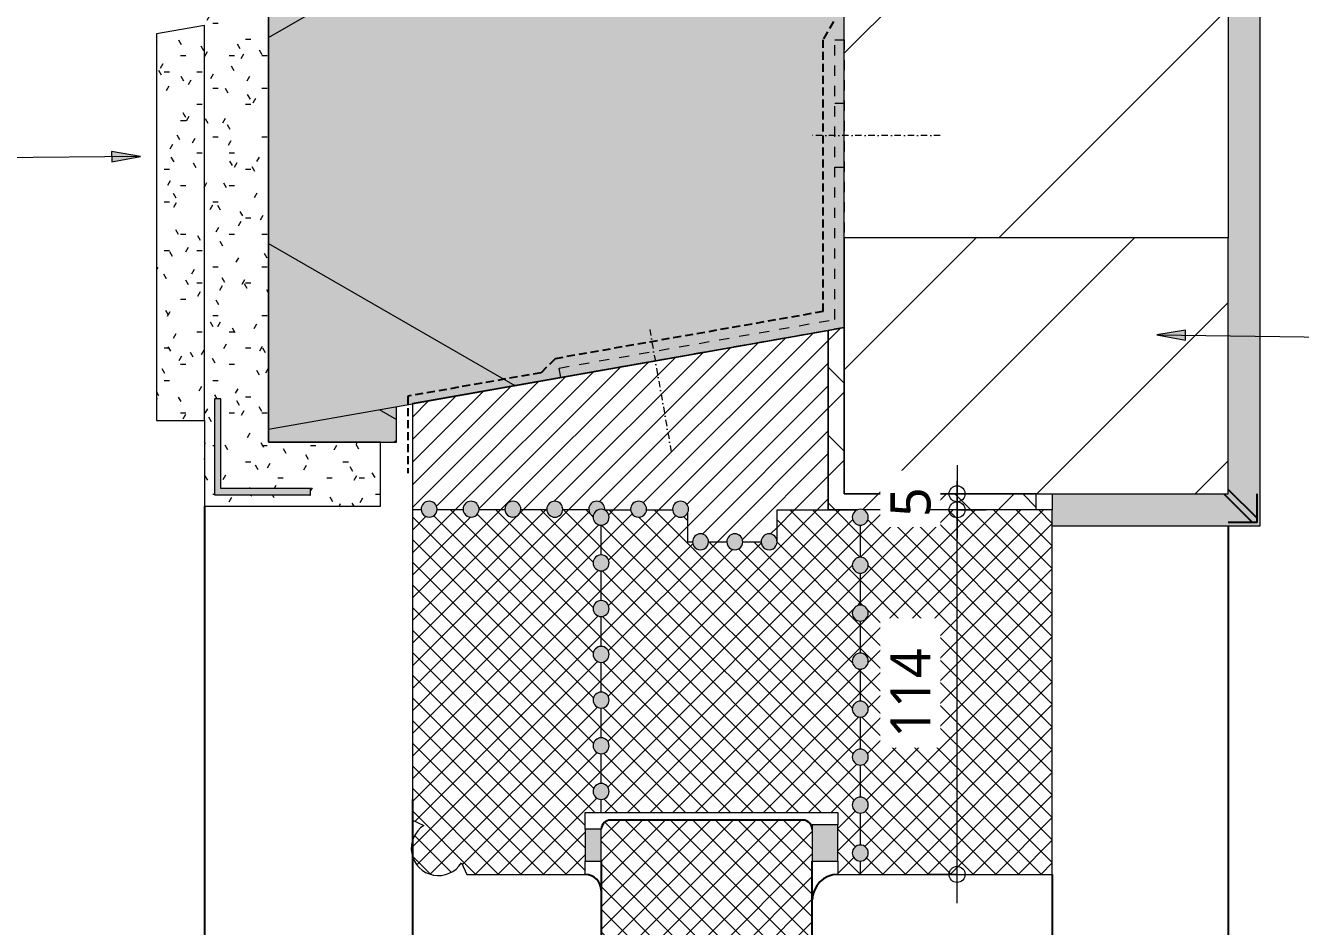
# Model space of a CAD drawing. Header units: millimetres. Extents: x -435 to 27166, y -19117 to 26500.
# Drawn here: x 7358.2 to 7756.7, y -10478 to -10196.3 of the extents above; entities that cross this region are included whole.
import ezdxf

# ---------------------------------------------------------------- set-up
doc = ezdxf.new("R2010")
doc.units = ezdxf.units.MM
for name, pattern in [('Dash', [6.35, 3.175, -3.175]), ('MV_hidden', [3.75, 2.5, -1.25]), ('MV_stramien', [16, 8, -4, 0, -4]), ('Streep-stip _ detail', [4, 2, -1, 0, -1])]:
    doc.linetypes.add(name, pattern=pattern)
for name, color, linetype, lineweight in [('A-ANNO-DIMS', 211, 'Continuous', 13), ('A-ANNO-DIMS-5', 211, 'Continuous', 13), ('A-DETL', 90, 'Continuous', 13), ('A-DETL-GENF', 92, 'Continuous', 18), ('G-ANNO-TEXT', 231, 'Continuous', 13)]:
    doc.layers.add(name, color=color, linetype=linetype, lineweight=lineweight)
doc.styles.add('Segoe UI_3', font='segoeui.ttf', dxfattribs={"height": 12.5})
doc.dimstyles.new('2_5_mm_5', dxfattribs={"dimscale": 304.8, "dimtxt": 13.092049, "dimasz": 0.016404, "dimexe": 0.029528, "dimexo": 0.0625, "dimgap": 0.014764, "dimtad": 1, "dimdec": 0, "dimzin": 0, "dimdsep": 46, "dimtxsty": 'Segoe UI_3', "dimblk1": 'DOTBLANK', "dimblk2": 'DOTBLANK', "dimsah": 1, "dimcen": 0.09, "dimdle": 0.029528, "dimazin": 0, "dimtfac": 1, "dimtdec": 4, "dimtix": 1, "dimtmove": 0, "dimatfit": 3, "dimfxl": 0.029528, "dimfxlon": 1, "dimtvp": 1, "dimtfill": 1, "dimtolj": 1, "dimtzin": 0, "dimarcsym": 2})
pattern_1 = [(0, (0, 0), (20.32, 5.08), [1.676, -13.564, 1.676, -13.564, -81.28]), (0, (0, 0), (20.32, 5.08), [-30.48, 1.676, -28.804, 1.676, -13.564, -35.56]), (0, (0, 0), (20.32, 5.08), [-76.2, 1.676, -8.484, 1.676, -23.724]), (120, (7.62, 2.54), (-14.559409, 15.0576362), [1.676, -13.564, 1.676, -13.564, -81.28]), (120, (7.62, 2.54), (-14.559409, 15.0576362), [-30.48, 1.676, -28.804, 1.676, -13.564, -35.56]), (120, (7.62, 2.54), (-14.559409, 15.0576362), [-76.2, 1.676, -8.484, 1.676, -23.724]), (240, (10.16, 12.7), (-5.760591, -20.1376362), [1.676, -13.564, 1.676, -13.564, -81.28]), (240, (10.16, 12.7), (-5.760591, -20.1376362), [-30.48, 1.676, -28.804, 1.676, -13.564, -35.56]), (240, (10.16, 12.7), (-5.760591, -20.1376362), [-76.2, 1.676, -8.484, 1.676, -23.724])]
pattern_2 = [(45, (0, 0), (-3.535534, 3.535534), []), (135, (0, 0), (-3.535534, -3.535534), [])]

# ---------------------------------------------------------------- blocks, each defined once
blk = doc.blocks.new('42 isolatie - Type 1-3768720-Details Appartement')
at = {"layer": 'A-DETL-GENF'}
blk.add_hatch(color=256, dxfattribs=at).paths.add_polyline_path([(0.28, -40.8), (11.43, -40.8), (4.37, -0.8), (0.28, -0.8), (0.28, -35.8)])
at = {"layer": 'A-DETL-GENF', "lineweight": 13}
h = blk.add_hatch(dxfattribs=at)
h.set_pattern_fill('FP_162', color=256, style=0, pattern_type=2)
h.set_pattern_definition([(300, (0, 0), (-34.64, -20), []), (240, (0, 0), (-34.64, 20), [])])
h.paths.add_polyline_path([(0.28, -40.8), (11.43, -40.8), (4.37, -0.8), (0.28, -0.8), (0.28, -35.8)])
at = {"layer": 'A-DETL-GENF'}
for p, q in [((4.37, -0.8), (0.28, -0.8)), ((0.28, -0.8), (0.28, -35.8)), ((4.37, -0.8), (0.28, -0.8)), ((0.28, -35.8), (0.28, -40.8)), ((0.28, -35.8), (0.28, -40.8)), ((0.28, -40.8), (11.43, -40.8)), ((0.28, -40.8), (11.43, -40.8))]:
    blk.add_line(p, q, dxfattribs=at)
blk = doc.blocks.new('42 isolatie - Type 1-3768603-Details Appartement')
at = {"layer": 'A-DETL-GENF'}
blk.add_hatch(color=256, dxfattribs=at).paths.add_polyline_path([(-31.46, 180.8), (0.28, 0.8), (622.28, 0.8), (622.28, 180.8), (82.19, 180.8)])
at = {"layer": 'A-DETL-GENF', "lineweight": 13}
h = blk.add_hatch(dxfattribs=at)
h.set_pattern_fill('FP_43', color=256, style=0, pattern_type=2)
h.set_pattern_definition([(60, (-2126.39, 181.76), (-155.885, 90), []), (120, (-2126.39, 181.76), (-155.885, -90), [])])
h.paths.add_polyline_path([(-31.46, 180.8), (0.28, 0.8), (622.28, 0.8), (622.28, 180.8), (82.19, 180.8)])
at = {"layer": 'A-DETL-GENF'}
for p, q in [((166.69, 180.8), (-31.46, 180.8)), ((-31.46, 180.8), (-23.53, 135.8)), ((-31.46, 180.8), (-23.53, 135.8)), ((-23.53, 135.8), (-0.6, 5.8)), ((-0.6, 5.8), (0.28, 0.8)), ((-0.6, 5.8), (0.28, 0.8)), ((0.28, 0.8), (28.28, 0.8)), ((28.28, 0.8), (458.28, 0.8)), ((28.28, 0.8), (458.28, 0.8))]:
    blk.add_line(p, q, dxfattribs=at)
blk = doc.blocks.new('30_L-anker schuin - 90x90-4466865-Details Appartement')
at = {"layer": 'A-DETL-GENF', "linetype": 'Streep-stip _ detail', "lineweight": 13}
for p, q in [((60.82, 0.57), (53.88, 39.96)), ((-30, -60), (10, -60))]:
    blk.add_line(p, q, dxfattribs=at)
at = {"layer": 'A-DETL-GENF', "linetype": 'Dash'}
for p, q in [((0, 0), (88.63, 15.63)), ((89.15, 12.67), (3, -2.52)), ((88.63, 15.63), (89.15, 12.67)), ((0, -90), (0, 0)), ((3, -2.52), (3, -90)), ((3, -90), (0, -90))]:
    blk.add_line(p, q, dxfattribs=at)
at = {"layer": 'A-DETL-GENF'}
for p, q in [((0, -50), (3, -50)), ((0, -70), (3, -70))]:
    blk.add_line(p, q, dxfattribs=at)
blk = doc.blocks.new('Repeating Detail - 00 g lijmbolletje s e-V140-Details Appartement')
at = {"layer": 'A-DETL-GENF'}
for points in [[(-78.58, 2.5), (-79.22, 2.41), (-79.83, 2.17), (-80.45, 1.63), (-80.74, 1.25), (-80.99, 0.65), (-81.08, 0), (-80.99, -0.65), (-80.74, -1.25), (-80.34, -1.77), (-79.83, -2.17), (-79.22, -2.41), (-78.58, -2.5), (-77.93, -2.41), (-77.33, -2.17), (-76.81, -1.77), (-76.41, -1.25), (-76.16, -0.65), (-76.08, 0), (-76.16, 0.65), (-76.41, 1.25), (-76.81, 1.77), (-77.33, 2.17), (-77.93, 2.41)], [(-65.48, 2.5), (-66.13, 2.41), (-66.73, 2.17), (-67.35, 1.63), (-67.65, 1.25), (-67.89, 0.65), (-67.98, 0), (-67.89, -0.65), (-67.65, -1.25), (-67.25, -1.77), (-66.73, -2.17), (-66.13, -2.41), (-65.48, -2.5), (-64.83, -2.41), (-64.23, -2.17), (-63.71, -1.77), (-63.31, -1.25), (-63.07, -0.65), (-62.98, 0), (-63.07, 0.65), (-63.31, 1.25), (-63.71, 1.77), (-64.23, 2.17), (-64.83, 2.41)], [(-51.3, 2.23), (-51.35, 1.85), (-51.6, 1.25), (-52, 0.73), (-52.51, 0.33), (-53.12, 0.09), (-53.76, 0), (-54.41, 0.09), (-54.86, 0.21), (-54.88, 0), (-54.8, -0.65), (-54.55, -1.25), (-54.15, -1.77), (-53.63, -2.17), (-53.03, -2.41), (-52.38, -2.5), (-51.74, -2.41), (-51.13, -2.17), (-50.62, -1.77), (-50.22, -1.25), (-49.97, -0.65), (-49.88, 0), (-49.97, 0.65), (-50.22, 1.25), (-50.62, 1.77), (-51.26, 2.22)], [(-39.29, 2.5), (-39.94, 2.41), (-40.54, 2.17), (-41.16, 1.63), (-41.45, 1.25), (-41.7, 0.65), (-41.79, 0), (-41.7, -0.65), (-41.45, -1.25), (-41.06, -1.77), (-40.54, -2.17), (-39.94, -2.41), (-39.29, -2.5), (-38.64, -2.41), (-38.04, -2.17), (-37.52, -1.77), (-37.12, -1.25), (-36.87, -0.65), (-36.79, 0), (-36.87, 0.65), (-37.12, 1.25), (-37.52, 1.77), (-38.13, 2.2), (-38.64, 2.41)], [(-26.19, 2.5), (-26.84, 2.41), (-27.44, 2.17), (-27.96, 1.77), (-28.36, 1.25), (-28.61, 0.65), (-28.69, 0), (-28.61, -0.65), (-28.36, -1.25), (-27.96, -1.77), (-27.44, -2.17), (-26.84, -2.41), (-26.19, -2.5), (-25.54, -2.41), (-24.94, -2.17), (-24.42, -1.77), (-24.03, -1.25), (-23.78, -0.65), (-23.69, 0), (-23.78, 0.65), (-24.03, 1.25), (-24.42, 1.77), (-24.94, 2.17), (-25.54, 2.41)], [(-13.1, 2.5), (-13.74, 2.41), (-14.35, 2.17), (-14.86, 1.77), (-15.26, 1.25), (-15.51, 0.65), (-15.6, 0), (-15.51, -0.65), (-15.26, -1.25), (-14.86, -1.77), (-14.35, -2.17), (-13.74, -2.41), (-13.1, -2.5), (-12.45, -2.41), (-11.85, -2.17), (-11.33, -1.77), (-10.93, -1.25), (-10.68, -0.65), (-10.6, 0), (-10.68, 0.65), (-10.93, 1.25), (-11.33, 1.77), (-11.85, 2.17), (-12.45, 2.41)], [(0, 2.5), (-0.65, 2.41), (-1.25, 2.17), (-1.77, 1.77), (-2.17, 1.25), (-2.41, 0.65), (-2.5, 0), (-2.41, -0.65), (-2.17, -1.25), (-1.77, -1.77), (-1.25, -2.17), (-0.65, -2.41), (0, -2.5), (0.65, -2.41), (1.25, -2.17), (1.77, -1.77), (2.17, -1.25), (2.41, -0.65), (2.5, 0), (2.41, 0.65), (2.17, 1.25), (1.77, 1.77), (1.25, 2.17), (0.65, 2.41)]]:
    blk.add_hatch(color=256, dxfattribs=at).paths.add_polyline_path(points)
for centre, start, end in [((-78.58, 0), 0, 180), ((-78.58, 0), 180, 360), ((-65.48, 0), 360, 180), ((-65.48, 0), 180, 360), ((-52.38, 0), 173.8284, 180), ((-52.38, 0), 180, 360), ((-52.38, 0), 0, 64.1271), ((-39.29, 0), 0, 180), ((-39.29, 0), 180, 360), ((-26.19, 0), 360, 180), ((-26.19, 0), 180, 360), ((-13.1, 0), 360, 180), ((-13.1, 0), 180, 360), ((0, 0), 360, 180), ((0, 0), 180, 360)]:
    blk.add_arc(centre, 2.5, start, end, dxfattribs=at)
blk = doc.blocks.new('Repeating Detail - 00 g lijmbolletje s e-V141-Details Appartement')
at = {"layer": 'A-DETL-GENF'}
for points in [[(-88.25, 0), (-88.16, -0.65), (-87.92, -1.25), (-87.52, -1.77), (-87, -2.17), (-86.4, -2.41), (-85.75, -2.5), (-85.1, -2.41), (-84.5, -2.17), (-83.98, -1.77), (-83.59, -1.25), (-83.34, -0.65), (-83.25, 0), (-83.34, 0.65), (-83.59, 1.25), (-83.98, 1.77), (-84.5, 2.17), (-85.1, 2.41), (-85.75, 2.5), (-86.4, 2.41), (-87, 2.17), (-87.52, 1.77), (-87.92, 1.25), (-88.16, 0.65)], [(-73.96, 0), (-73.87, -0.65), (-73.62, -1.25), (-73.23, -1.77), (-72.71, -2.17), (-72.11, -2.41), (-71.46, -2.5), (-70.81, -2.41), (-70.21, -2.17), (-69.69, -1.77), (-69.29, -1.25), (-69.04, -0.65), (-68.96, 0), (-69.04, 0.65), (-69.29, 1.25), (-69.69, 1.77), (-70.21, 2.17), (-70.81, 2.41), (-71.46, 2.5), (-72.11, 2.41), (-72.71, 2.17), (-73.23, 1.77), (-73.62, 1.25), (-73.87, 0.65)], [(-59.67, 0), (-59.58, -0.65), (-59.33, -1.25), (-58.93, -1.77), (-58.42, -2.17), (-57.81, -2.41), (-57.17, -2.5), (-56.52, -2.41), (-55.92, -2.17), (-55.4, -1.77), (-55, -1.25), (-54.75, -0.65), (-54.67, 0), (-54.75, 0.65), (-55, 1.25), (-55.4, 1.77), (-55.92, 2.17), (-56.52, 2.41), (-57.17, 2.5), (-57.81, 2.41), (-58.42, 2.17), (-58.93, 1.77), (-59.33, 1.25), (-59.58, 0.65)], [(-45.38, 0), (-45.29, -0.65), (-45.04, -1.25), (-44.64, -1.77), (-44.13, -2.17), (-43.52, -2.41), (-42.88, -2.5), (-42.23, -2.41), (-41.63, -2.17), (-41.11, -1.77), (-40.71, -1.25), (-40.46, -0.65), (-40.38, 0), (-40.46, 0.65), (-40.71, 1.25), (-41.11, 1.77), (-41.63, 2.17), (-42.23, 2.41), (-42.88, 2.5), (-43.52, 2.41), (-44.13, 2.17), (-44.64, 1.77), (-45.04, 1.25), (-45.29, 0.65)], [(-31.08, 0), (-31, -0.65), (-30.75, -1.25), (-30.35, -1.77), (-29.83, -2.17), (-29.23, -2.41), (-28.58, -2.5), (-27.94, -2.41), (-27.33, -2.17), (-26.82, -1.77), (-26.42, -1.25), (-26.17, -0.65), (-26.08, 0), (-26.17, 0.65), (-26.42, 1.25), (-26.82, 1.77), (-27.33, 2.17), (-27.94, 2.41), (-28.58, 2.5), (-29.23, 2.41), (-29.83, 2.17), (-30.35, 1.77), (-30.75, 1.25), (-31, 0.65)], [(-16.79, 0), (-16.71, -0.65), (-16.46, -1.25), (-16.06, -1.77), (-15.54, -2.17), (-14.94, -2.41), (-14.29, -2.5), (-13.64, -2.41), (-13.04, -2.17), (-12.52, -1.77), (-12.13, -1.25), (-11.88, -0.65), (-11.79, 0), (-11.88, 0.65), (-12.13, 1.25), (-12.52, 1.77), (-13.04, 2.17), (-13.64, 2.41), (-14.29, 2.5), (-14.94, 2.41), (-15.54, 2.17), (-16.06, 1.77), (-16.46, 1.25), (-16.71, 0.65)], [(-2.5, 0), (-2.41, -0.65), (-2.17, -1.25), (-1.77, -1.77), (-1.25, -2.17), (-0.65, -2.41), (0, -2.5), (0.65, -2.41), (1.25, -2.17), (1.77, -1.77), (2.17, -1.25), (2.41, -0.65), (2.5, 0), (2.41, 0.65), (2.17, 1.25), (1.77, 1.77), (1.25, 2.17), (0.65, 2.41), (0, 2.5), (-0.65, 2.41), (-1.25, 2.17), (-1.77, 1.77), (-2.17, 1.25), (-2.41, 0.65)]]:
    blk.add_hatch(color=256, dxfattribs=at).paths.add_polyline_path(points)
for centre, start, end in [((-85.75, 0), 0, 180), ((-85.75, 0), 180, 360), ((-71.46, 0), 0, 180), ((-71.46, 0), 180, 360), ((-57.17, 0), 0, 180), ((-57.17, 0), 180, 360), ((-42.88, 0), 0, 180), ((-42.88, 0), 180, 360), ((-28.58, 0), 360, 180), ((-28.58, 0), 180, 360), ((-14.29, 0), 360, 180), ((-14.29, 0), 180, 360), ((0, 0), 360, 180), ((0, 0), 180, 360)]:
    blk.add_arc(centre, 2.5, start, end, dxfattribs=at)
blk = doc.blocks.new('Repeating Detail - 00 g lijmbolletje s e-V142-Details Appartement')
at = {"layer": 'A-DETL-GENF'}
for points in [[(-107.5, 0), (-107.41, -0.65), (-107.17, -1.25), (-106.77, -1.77), (-106.25, -2.17), (-105.65, -2.41), (-105, -2.5), (-104.35, -2.41), (-103.75, -2.17), (-103.23, -1.77), (-102.83, -1.25), (-102.59, -0.65), (-102.5, 0), (-102.59, 0.65), (-102.83, 1.25), (-103.23, 1.77), (-103.75, 2.17), (-104.35, 2.41), (-105, 2.5), (-105.65, 2.41), (-106.25, 2.17), (-106.77, 1.77), (-107.17, 1.25), (-107.41, 0.65)], [(-92.5, 0), (-92.41, -0.65), (-92.17, -1.25), (-91.77, -1.77), (-91.25, -2.17), (-90.65, -2.41), (-90, -2.5), (-89.35, -2.41), (-88.75, -2.17), (-88.23, -1.77), (-87.83, -1.25), (-87.59, -0.65), (-87.5, 0), (-87.59, 0.65), (-87.83, 1.25), (-88.23, 1.77), (-88.75, 2.17), (-89.35, 2.41), (-90, 2.5), (-90.65, 2.41), (-91.25, 2.17), (-91.77, 1.77), (-92.17, 1.25), (-92.41, 0.65)], [(-77.5, 0), (-77.41, -0.65), (-77.17, -1.25), (-76.77, -1.77), (-76.25, -2.17), (-75.65, -2.41), (-75, -2.5), (-74.35, -2.41), (-73.75, -2.17), (-73.23, -1.77), (-72.83, -1.25), (-72.59, -0.65), (-72.5, 0), (-72.59, 0.65), (-72.83, 1.25), (-73.23, 1.77), (-73.75, 2.17), (-74.35, 2.41), (-75, 2.5), (-75.65, 2.41), (-76.25, 2.17), (-76.77, 1.77), (-77.17, 1.25), (-77.41, 0.65)], [(-62.5, 0), (-62.41, -0.65), (-62.17, -1.25), (-61.77, -1.77), (-61.25, -2.17), (-60.65, -2.41), (-60, -2.5), (-59.35, -2.41), (-58.75, -2.17), (-58.23, -1.77), (-57.83, -1.25), (-57.59, -0.65), (-57.5, 0), (-57.59, 0.65), (-57.83, 1.25), (-58.23, 1.77), (-58.75, 2.17), (-59.35, 2.41), (-60, 2.5), (-60.65, 2.41), (-61.25, 2.17), (-61.77, 1.77), (-62.17, 1.25), (-62.41, 0.65)], [(-47.5, 0), (-47.41, -0.65), (-47.17, -1.25), (-46.77, -1.77), (-46.25, -2.17), (-45.65, -2.41), (-45, -2.5), (-44.35, -2.41), (-43.75, -2.17), (-43.23, -1.77), (-42.83, -1.25), (-42.59, -0.65), (-42.5, 0), (-42.59, 0.65), (-42.83, 1.25), (-43.23, 1.77), (-43.75, 2.17), (-44.35, 2.41), (-45, 2.5), (-45.65, 2.41), (-46.25, 2.17), (-46.77, 1.77), (-47.17, 1.25), (-47.41, 0.65)], [(-32.5, 0), (-32.41, -0.65), (-32.17, -1.25), (-31.77, -1.77), (-31.25, -2.17), (-30.65, -2.41), (-30, -2.5), (-29.35, -2.41), (-28.75, -2.17), (-28.23, -1.77), (-27.83, -1.25), (-27.59, -0.65), (-27.5, 0), (-27.59, 0.65), (-27.83, 1.25), (-28.23, 1.77), (-28.75, 2.17), (-29.35, 2.41), (-30, 2.5), (-30.65, 2.41), (-31.25, 2.17), (-31.77, 1.77), (-32.17, 1.25), (-32.41, 0.65)], [(-17.5, 0), (-17.41, -0.65), (-17.17, -1.25), (-16.77, -1.77), (-16.25, -2.17), (-15.65, -2.41), (-15, -2.5), (-14.35, -2.41), (-13.75, -2.17), (-13.23, -1.77), (-12.83, -1.25), (-12.59, -0.65), (-12.5, 0), (-12.59, 0.65), (-12.83, 1.25), (-13.23, 1.77), (-13.75, 2.17), (-14.35, 2.41), (-15, 2.5), (-15.65, 2.41), (-16.25, 2.17), (-16.77, 1.77), (-17.17, 1.25), (-17.41, 0.65)], [(-2.5, 0), (-2.41, -0.65), (-2.17, -1.25), (-1.77, -1.77), (-1.25, -2.17), (-0.65, -2.41), (0, -2.5), (0.65, -2.41), (1.25, -2.17), (1.77, -1.77), (2.17, -1.25), (2.41, -0.65), (2.5, 0), (2.41, 0.65), (2.17, 1.25), (1.77, 1.77), (1.25, 2.17), (0.65, 2.41), (0, 2.5), (-0.65, 2.41), (-1.25, 2.17), (-1.77, 1.77), (-2.17, 1.25), (-2.41, 0.65)]]:
    blk.add_hatch(color=256, dxfattribs=at).paths.add_polyline_path(points)
for centre, start, end in [((-105, 0), 0, 180), ((-105, 0), 180, 360), ((-90, 0), 0, 180), ((-90, 0), 180, 360), ((-75, 0), 0, 180), ((-75, 0), 180, 360), ((-60, 0), 0, 180), ((-60, 0), 180, 360), ((-45, 0), 0, 180), ((-45, 0), 180, 360), ((-30, 0), 360, 180), ((-30, 0), 180, 360), ((-15, 0), 360, 180), ((-15, 0), 180, 360), ((0, 0), 360, 180), ((0, 0), 180, 360)]:
    blk.add_arc(centre, 2.5, start, end, dxfattribs=at)
blk = doc.blocks.new('Repeating Detail - 00 g lijmbolletje s e-V143-Details Appartement')
at = {"layer": 'A-DETL-GENF'}
for points in [[(-21.42, 2.5), (-22.07, 2.41), (-22.67, 2.17), (-23.19, 1.77), (-23.59, 1.25), (-23.84, 0.65), (-23.92, 0), (-23.84, -0.65), (-23.59, -1.25), (-23.19, -1.77), (-22.67, -2.17), (-22.07, -2.41), (-21.42, -2.5), (-20.78, -2.41), (-20.17, -2.17), (-19.66, -1.77), (-19.26, -1.25), (-19.01, -0.65), (-18.92, 0), (-19.01, 0.65), (-19.26, 1.25), (-19.66, 1.77), (-20.17, 2.17), (-20.78, 2.41)], [(-10.71, 2.5), (-11.36, 2.41), (-11.96, 2.17), (-12.59, 1.62), (-12.88, 1.25), (-13.13, 0.65), (-13.21, 0), (-13.13, -0.65), (-12.88, -1.25), (-12.48, -1.77), (-11.96, -2.17), (-11.36, -2.41), (-10.71, -2.5), (-10.06, -2.41), (-9.46, -2.17), (-8.94, -1.77), (-8.55, -1.25), (-8.3, -0.65), (-8.21, 0), (-8.3, 0.65), (-8.55, 1.25), (-8.94, 1.77), (-9.46, 2.17), (-10.06, 2.41)], [(0, 2.5), (-0.65, 2.41), (-1.25, 2.17), (-1.77, 1.77), (-2.17, 1.25), (-2.41, 0.65), (-2.5, 0), (-2.41, -0.65), (-2.17, -1.25), (-1.77, -1.77), (-1.25, -2.17), (-0.65, -2.41), (0, -2.5), (0.65, -2.41), (1.25, -2.17), (1.77, -1.77), (2.17, -1.25), (2.41, -0.65), (2.5, 0), (2.41, 0.65), (2.17, 1.25), (1.77, 1.77), (1.25, 2.17), (0.65, 2.41)]]:
    blk.add_hatch(color=256, dxfattribs=at).paths.add_polyline_path(points)
for centre, start, end in [((-21.42, 0), 360, 180), ((-21.42, 0), 180, 360), ((-10.71, 0), 360, 180), ((-10.71, 0), 180, 360), ((0, 0), 360, 180), ((0, 0), 180, 360)]:
    blk.add_arc(centre, 2.5, start, end, dxfattribs=at)
blk = doc.blocks.new('DIMBLOCK575-Details Appartement')
at = {"layer": 'A-ANNO-DIMS-5'}
for p, q in [((7649.37, -10333.76), (7649.37, -10356.76)), ((7649.37, -10342.76), (7640.37, -10342.76)), ((7649.37, -10342.76), (7658.37, -10342.76)), ((7649.37, -10347.76), (7640.37, -10347.76)), ((7649.37, -10347.76), (7658.37, -10347.76))]:
    blk.add_line(p, q, dxfattribs=at)
for centre in [(7649.37, -10342.76), (7649.37, -10347.76)]:
    blk.add_circle(centre, 2.5, dxfattribs=at)
at = {"layer": 'A-ANNO-DIMS-5', "color": 0, "insert": (7628.56, -10350.02), "char_height": 12.5, "width": 11.4258, "attachment_point": 1, "rotation": 90, "line_spacing_factor": 1.142579, "style": 'Segoe UI_3', "bg_fill": 3, "box_fill_scale": 1.25, "bg_fill_color": 9, "bg_fill_true_color": 13158600, "bg_fill_transparency": 0}
blk.add_mtext('5', dxfattribs=at)
blk = doc.blocks.new('_DotBlank')
at = {"color": 0, "linetype": 'ByBlock', "lineweight": -2}
blk.add_line((-0.5, 0), (-1, 0), dxfattribs=at)
blk.add_circle((0, 0), 0.5, dxfattribs=at)
blk = doc.blocks.new('DIMBLOCK580-Details Appartement')
at = {"layer": 'A-ANNO-DIMS-5'}
for p, q in [((7649.37, -10470.76), (7649.37, -10338.76)), ((7649.37, -10347.76), (7640.37, -10347.76)), ((7649.37, -10347.76), (7658.37, -10347.76)), ((7649.37, -10461.76), (7640.37, -10461.76)), ((7649.37, -10461.76), (7658.37, -10461.76))]:
    blk.add_line(p, q, dxfattribs=at)
for centre in [(7649.37, -10347.76), (7649.37, -10461.76)]:
    blk.add_circle(centre, 2.5, dxfattribs=at)
at = {"layer": 'A-ANNO-DIMS-5', "color": 0, "insert": (7628.56, -10419.04), "char_height": 12.5, "width": 34.2774, "attachment_point": 1, "rotation": 90, "line_spacing_factor": 1.142579, "style": 'Segoe UI_3', "bg_fill": 3, "box_fill_scale": 1.25, "bg_fill_color": 9, "bg_fill_true_color": 13158600, "bg_fill_transparency": 0}
blk.add_mtext('114', dxfattribs=at)

msp = doc.modelspace()

# ---------------------------------------------------------------- hatches: boundary and pattern name
at = {"layer": 'A-DETL-GENF', "lineweight": 13}
h = msp.add_hatch(dxfattribs=at)
h.set_pattern_fill('FP_17', color=254, style=0, pattern_type=2)
h.set_pattern_definition(pattern_1)
h.paths.add_polyline_path([(7744.14, -10352.76), (7744.14, -9832.76), (7734.14, -9832.76), (7734.14, -10342.76), (7679.14, -10342.76), (7679.14, -10352.76), (7734.14, -10352.76)])
h = msp.add_hatch(dxfattribs=at)
h.set_pattern_fill('FP_9', color=57, style=0, pattern_type=2)
h.set_pattern_definition([(45, (0, 0), (-53.033, 53.033), [])])
h.paths.add_polyline_path([(7679.14, -10262.76), (7734.14, -10262.76), (7734.14, -9842.76), (7614.14, -9842.76), (7614.14, -10262.76), (7673.15, -10262.76)])
h = msp.add_hatch(dxfattribs=at)
h.set_pattern_fill('FP_17', color=254, style=0, pattern_type=2)
h.set_pattern_definition(pattern_1)
h.paths.add_polyline_path([(7469.14, -10346.59), (7469.14, -10326.59), (7434.14, -10326.59), (7434.14, -10146.34), (7432.14, -10146.34), (7432.14, -10136.34), (7414.14, -10136.34), (7414.14, -10346.59), (7447.29, -10346.59)])
h.paths.add_polyline_path([(7447.29, -10343.07), (7417.29, -10343.07), (7417.29, -10313.07), (7419.29, -10313.07), (7419.29, -10341.07), (7447.29, -10341.07)])
h = msp.add_hatch(dxfattribs=at)
h.set_pattern_fill('FP_17', color=254, style=0, pattern_type=2)
h.set_pattern_definition(pattern_1)
h.paths.add_polyline_path([(7399.14, -10319.84), (7414.14, -10319.84), (7414.14, -10196.32), (7399.14, -10198.96), (7399.14, -10208.85)])
h = msp.add_hatch(dxfattribs=at)
h.set_pattern_fill('FP_78', color=250, style=0, pattern_type=2)
h.set_pattern_definition([(45, (0, 0), (-24.74874, 24.74874), [])])
h.paths.add_polyline_path([(7734.14, -10342.76), (7734.14, -10262.76), (7614.14, -10262.76), (7614.14, -10342.76), (7673.15, -10342.76)])
h = msp.add_hatch(dxfattribs=at)
h.set_pattern_fill('FP_33', color=250, style=0, pattern_type=2)
h.set_pattern_definition([(45, (0, 0), (-3.535534, 3.535534), [])])
h.paths.add_polyline_path([(7588.13, -10357.76), (7588.21, -10357.11), (7588.46, -10356.51), (7588.86, -10355.99), (7589.38, -10355.59), (7589.98, -10355.34), (7590.63, -10355.26), (7591.28, -10355.34), (7591.88, -10355.59), (7592.4, -10355.99), (7592.79, -10356.51), (7593.04, -10357.11), (7593.13, -10357.76), (7593.13, -10347.76), (7609.14, -10347.76), (7609.14, -10291.64), (7479.14, -10314.56), (7479.14, -10347.76), (7481.9, -10347.76), (7481.87, -10347.57), (7481.96, -10346.92), (7482.21, -10346.32), (7482.76, -10345.68), (7483.12, -10345.41), (7483.73, -10345.16), (7484.37, -10345.07), (7485.02, -10345.16), (7485.62, -10345.41), (7486.14, -10345.8), (7486.54, -10346.32), (7486.79, -10346.92), (7486.87, -10347.76), (7494.99, -10347.76), (7494.97, -10347.57), (7495.05, -10346.92), (7495.3, -10346.32), (7495.7, -10345.8), (7496.22, -10345.41), (7496.82, -10345.16), (7497.47, -10345.07), (7498.12, -10345.16), (7498.72, -10345.41), (7499.24, -10345.8), (7499.63, -10346.32), (7499.88, -10346.92), (7499.97, -10347.76), (7508.09, -10347.76), (7508.06, -10347.57), (7508.15, -10346.92), (7508.4, -10346.32), (7508.8, -10345.8), (7509.31, -10345.41), (7509.92, -10345.16), (7510.56, -10345.07), (7511.21, -10345.16), (7511.81, -10345.41), (7512.33, -10345.8), (7512.73, -10346.32), (7512.98, -10346.92), (7513.06, -10347.76), (7521.18, -10347.76), (7521.16, -10347.57), (7521.25, -10346.92), (7521.5, -10346.32), (7521.89, -10345.8), (7522.41, -10345.41), (7523.01, -10345.16), (7523.66, -10345.07), (7524.31, -10345.16), (7524.91, -10345.41), (7525.43, -10345.8), (7525.83, -10346.32), (7526.08, -10346.92), (7526.16, -10347.76), (7534.28, -10347.76), (7534.26, -10347.57), (7534.34, -10346.92), (7534.59, -10346.32), (7534.99, -10345.8), (7535.51, -10345.41), (7536.11, -10345.16), (7536.76, -10345.07), (7537.4, -10345.16), (7538.14, -10345.51), (7538.52, -10345.8), (7538.92, -10346.32), (7539.17, -10346.92), (7539.26, -10347.76), (7547.38, -10347.76), (7547.35, -10347.57), (7547.44, -10346.92), (7547.69, -10346.32), (7548.08, -10345.8), (7548.6, -10345.41), (7549.21, -10345.16), (7549.85, -10345.07), (7550.5, -10345.16), (7551.1, -10345.41), (7551.62, -10345.8), (7552.02, -10346.32), (7552.27, -10346.92), (7552.35, -10347.76), (7560.47, -10347.76), (7560.45, -10347.57), (7560.53, -10346.92), (7560.78, -10346.32), (7561.18, -10345.8), (7561.7, -10345.41), (7562.3, -10345.16), (7562.95, -10345.07), (7563.6, -10345.16), (7564.2, -10345.41), (7564.72, -10345.8), (7565.11, -10346.32), (7565.36, -10346.92), (7565.42, -10347.76), (7565.36, -10348.22), (7565.13, -10348.82), (7565.13, -10357.76), (7566.7, -10357.76), (7566.79, -10357.11), (7567.04, -10356.51), (7567.44, -10355.99), (7567.95, -10355.59), (7568.56, -10355.34), (7569.2, -10355.26), (7569.85, -10355.34), (7570.45, -10355.59), (7570.97, -10355.99), (7571.37, -10356.51), (7571.62, -10357.11), (7571.7, -10357.76), (7577.42, -10357.76), (7577.5, -10357.11), (7577.75, -10356.51), (7578.15, -10355.99), (7578.67, -10355.59), (7579.27, -10355.34), (7579.92, -10355.26), (7580.56, -10355.34), (7581.17, -10355.59), (7581.68, -10355.99), (7582.08, -10356.51), (7582.33, -10357.11), (7582.42, -10357.76)])
h = msp.add_hatch(dxfattribs=at)
h.set_pattern_fill('FP_21', color=251, style=0, pattern_type=2)
h.set_pattern_definition([(45, (0, 0), (-10.606602, 10.606602), []), (135, (0, 0), (-10.606602, -10.606602), [])])
h.paths.add_polyline_path([(7620.91, -10347.76), (7674.14, -10347.76), (7674.14, -10342.76), (7614.14, -10342.76), (7614.14, -10290.76), (7609.14, -10291.64), (7609.14, -10347.76), (7618.25, -10347.76), (7618.49, -10347.66), (7619.14, -10347.57), (7619.78, -10347.66), (7620.03, -10347.76), (7620.55, -10347.76)])
at = {"layer": 'A-DETL-GENF'}
for points in [[(7435.95, -10343.07), (7447.29, -10343.07), (7447.29, -10341.07), (7419.29, -10341.07), (7419.29, -10313.07), (7417.29, -10313.07), (7417.29, -10343.07)], [(7538.14, -10457.57), (7538.14, -10447.57), (7533.14, -10447.57), (7533.14, -10457.57)], [(7612.14, -10457.57), (7612.14, -10446.21), (7604.14, -10446.21), (7604.14, -10457.57)]]:
    msp.add_hatch(color=7, dxfattribs=at).paths.add_polyline_path(points)
at = {"layer": 'A-DETL-GENF', "lineweight": 13}
h = msp.add_hatch(dxfattribs=at)
h.set_pattern_fill('FP_20', color=250, style=0, pattern_type=2)
h.set_pattern_definition(pattern_2)
h.paths.add_polyline_path([(7487.13, -10462.11), (7489.29, -10461.86), (7491.31, -10461.08), (7493.07, -10459.81), (7494.45, -10458.13), (7496.14, -10461.76), (7533.14, -10461.76), (7533.14, -10442.39), (7538.14, -10442.39), (7538.14, -10438.32), (7537.49, -10438.24), (7536.89, -10437.99), (7536.37, -10437.59), (7535.97, -10437.07), (7535.72, -10436.47), (7535.64, -10435.82), (7535.72, -10435.18), (7535.97, -10434.57), (7536.37, -10434.05), (7536.89, -10433.66), (7537.49, -10433.41), (7538.14, -10433.32), (7538.14, -10424.03), (7537.49, -10423.95), (7536.89, -10423.7), (7536.37, -10423.3), (7535.97, -10422.78), (7535.72, -10422.18), (7535.64, -10421.53), (7535.72, -10420.88), (7535.97, -10420.28), (7536.37, -10419.76), (7536.89, -10419.37), (7537.49, -10419.12), (7538.14, -10419.03), (7538.14, -10409.74), (7537.49, -10409.65), (7536.89, -10409.4), (7536.37, -10409.01), (7535.97, -10408.49), (7535.72, -10407.89), (7535.64, -10407.24), (7535.72, -10406.59), (7535.97, -10405.99), (7536.37, -10405.47), (7536.89, -10405.07), (7537.49, -10404.82), (7538.14, -10404.74), (7538.14, -10395.45), (7537.4, -10395.33), (7536.89, -10395.11), (7536.37, -10394.71), (7535.97, -10394.2), (7535.72, -10393.56), (7535.64, -10392.95), (7535.79, -10392.13), (7535.97, -10391.7), (7536.37, -10391.18), (7536.89, -10390.78), (7537.49, -10390.53), (7538.14, -10390.45), (7538.14, -10381.16), (7537.4, -10381.03), (7536.89, -10380.82), (7536.37, -10380.42), (7535.97, -10379.91), (7535.72, -10379.3), (7535.64, -10378.66), (7535.72, -10378.01), (7535.97, -10377.41), (7536.37, -10376.89), (7536.89, -10376.49), (7537.49, -10376.24), (7538.14, -10376.16), (7538.14, -10366.86), (7537.4, -10366.74), (7536.76, -10366.43), (7536.37, -10366.13), (7535.97, -10365.61), (7535.72, -10365.01), (7535.64, -10364.36), (7535.72, -10363.72), (7535.97, -10363.11), (7536.37, -10362.6), (7536.89, -10362.2), (7537.49, -10361.95), (7538.14, -10361.86), (7538.14, -10352.57), (7537.49, -10352.49), (7536.76, -10352.14), (7536.37, -10351.84), (7535.97, -10351.32), (7535.72, -10350.72), (7535.64, -10350.07), (7535.64, -10349.79), (7535.51, -10349.74), (7534.99, -10349.34), (7534.59, -10348.82), (7534.34, -10348.22), (7534.26, -10347.76), (7526.14, -10347.76), (7526.08, -10348.22), (7525.83, -10348.82), (7525.43, -10349.34), (7524.91, -10349.74), (7524.31, -10349.99), (7523.66, -10350.07), (7523.01, -10349.99), (7522.41, -10349.74), (7521.89, -10349.34), (7521.5, -10348.82), (7521.25, -10348.22), (7521.16, -10347.76), (7513.04, -10347.76), (7512.98, -10348.22), (7512.73, -10348.82), (7512.33, -10349.34), (7511.81, -10349.74), (7511.21, -10349.99), (7510.56, -10350.07), (7509.92, -10349.99), (7509.31, -10349.74), (7508.8, -10349.34), (7508.4, -10348.82), (7508.15, -10348.22), (7508.06, -10347.76), (7499.94, -10347.76), (7499.88, -10348.22), (7499.63, -10348.82), (7499.24, -10349.34), (7498.72, -10349.74), (7498.12, -10349.99), (7497.47, -10350.07), (7496.82, -10349.99), (7496.22, -10349.74), (7495.7, -10349.34), (7495.25, -10348.7), (7495.05, -10348.22), (7494.97, -10347.76), (7486.85, -10347.76), (7486.79, -10348.22), (7486.54, -10348.82), (7486.14, -10349.34), (7485.62, -10349.74), (7485.02, -10349.99), (7484.37, -10350.07), (7483.73, -10349.99), (7483.12, -10349.74), (7482.6, -10349.34), (7482.21, -10348.82), (7481.96, -10348.22), (7481.87, -10347.76), (7479.14, -10347.76), (7479.14, -10444.76), (7482.76, -10446.45), (7481.09, -10447.83), (7479.82, -10449.58), (7479.03, -10451.61), (7478.79, -10453.76), (7479.1, -10455.91), (7479.95, -10457.91), (7481.27, -10459.62), (7482.99, -10460.95), (7484.99, -10461.79)])
h = msp.add_hatch(dxfattribs=at)
h.set_pattern_fill('FP_20', color=250, style=0, pattern_type=2)
h.set_pattern_definition(pattern_2)
h.paths.add_polyline_path([(7617.37, -10461.76), (7619.14, -10461.76), (7619.14, -10457.57), (7618.49, -10457.49), (7617.89, -10457.24), (7617.35, -10456.81), (7616.97, -10456.32), (7616.72, -10455.72), (7616.66, -10454.9), (7616.72, -10454.42), (7616.97, -10453.82), (7617.37, -10453.3), (7617.89, -10452.91), (7618.49, -10452.66), (7619.14, -10452.57), (7619.14, -10442.57), (7618.49, -10442.49), (7617.89, -10442.24), (7617.37, -10441.84), (7616.97, -10441.32), (7616.72, -10440.72), (7616.64, -10440.07), (7616.72, -10439.42), (7616.97, -10438.82), (7617.37, -10438.3), (7617.89, -10437.91), (7618.49, -10437.66), (7619.14, -10437.57), (7619.14, -10427.57), (7618.49, -10427.49), (7617.89, -10427.24), (7617.37, -10426.84), (7616.97, -10426.32), (7616.72, -10425.72), (7616.64, -10425.07), (7616.72, -10424.42), (7616.97, -10423.82), (7617.37, -10423.3), (7617.89, -10422.91), (7618.49, -10422.66), (7619.14, -10422.57), (7619.14, -10412.57), (7618.49, -10412.49), (7617.89, -10412.24), (7617.37, -10411.84), (7616.97, -10411.32), (7616.72, -10410.72), (7616.64, -10410.07), (7616.72, -10409.42), (7616.97, -10408.82), (7617.37, -10408.3), (7617.89, -10407.91), (7618.49, -10407.66), (7619.14, -10407.57), (7619.14, -10397.57), (7618.49, -10397.49), (7617.89, -10397.24), (7617.37, -10396.84), (7616.97, -10396.32), (7616.72, -10395.72), (7616.64, -10395.07), (7616.72, -10394.42), (7616.97, -10393.82), (7617.37, -10393.3), (7617.89, -10392.91), (7618.49, -10392.66), (7619.14, -10392.57), (7619.14, -10382.57), (7618.49, -10382.49), (7617.89, -10382.24), (7617.37, -10381.84), (7616.97, -10381.32), (7616.71, -10380.61), (7616.64, -10380.07), (7616.72, -10379.42), (7616.97, -10378.82), (7617.37, -10378.3), (7617.89, -10377.91), (7618.49, -10377.66), (7619.14, -10377.57), (7619.14, -10367.57), (7618.49, -10367.49), (7617.89, -10367.24), (7617.37, -10366.84), (7616.97, -10366.32), (7616.72, -10365.72), (7616.64, -10365.07), (7616.72, -10364.42), (7616.97, -10363.82), (7617.37, -10363.3), (7618.02, -10362.85), (7618.49, -10362.66), (7619.14, -10362.57), (7619.14, -10352.57), (7618.49, -10352.49), (7617.89, -10352.24), (7617.37, -10351.84), (7616.97, -10351.32), (7616.72, -10350.72), (7616.64, -10350.07), (7616.72, -10349.42), (7616.97, -10348.82), (7617.37, -10348.3), (7617.89, -10347.91), (7618.25, -10347.76), (7593.13, -10347.76), (7593.13, -10357.76), (7593.04, -10358.41), (7592.79, -10359.01), (7592.4, -10359.53), (7591.88, -10359.92), (7591.28, -10360.17), (7590.63, -10360.26), (7589.98, -10360.17), (7589.38, -10359.92), (7588.86, -10359.53), (7588.46, -10359.01), (7588.21, -10358.41), (7588.13, -10357.76), (7582.42, -10357.76), (7582.33, -10358.41), (7582.08, -10359.01), (7581.68, -10359.53), (7581.17, -10359.92), (7580.56, -10360.17), (7579.92, -10360.26), (7579.27, -10360.17), (7578.67, -10359.92), (7578.15, -10359.53), (7577.75, -10359.01), (7577.5, -10358.41), (7577.42, -10357.76), (7571.7, -10357.76), (7571.62, -10358.41), (7571.37, -10359.01), (7570.97, -10359.53), (7570.45, -10359.92), (7569.85, -10360.17), (7569.2, -10360.26), (7568.56, -10360.17), (7567.95, -10359.92), (7567.44, -10359.53), (7567.04, -10359.01), (7566.79, -10358.41), (7566.7, -10357.76), (7565.13, -10357.76), (7565.11, -10348.82), (7564.72, -10349.34), (7564.2, -10349.74), (7563.6, -10349.99), (7562.95, -10350.07), (7562.3, -10349.99), (7561.7, -10349.74), (7561.18, -10349.34), (7560.78, -10348.82), (7560.53, -10348.22), (7560.45, -10347.76), (7552.33, -10347.76), (7552.27, -10348.22), (7552.02, -10348.82), (7551.62, -10349.34), (7551.1, -10349.74), (7550.5, -10349.99), (7549.85, -10350.07), (7549.21, -10349.99), (7548.6, -10349.74), (7548.08, -10349.34), (7547.69, -10348.82), (7547.44, -10348.22), (7547.35, -10347.76), (7539.23, -10347.78), (7539.26, -10347.85), (7539.39, -10347.91), (7540.02, -10348.46), (7540.3, -10348.82), (7540.55, -10349.42), (7540.64, -10350.07), (7540.55, -10350.72), (7540.3, -10351.32), (7539.91, -10351.84), (7539.39, -10352.24), (7538.78, -10352.49), (7538.14, -10352.57), (7538.14, -10361.86), (7538.78, -10361.95), (7539.39, -10362.2), (7539.91, -10362.6), (7540.3, -10363.11), (7540.55, -10363.72), (7540.64, -10364.36), (7540.55, -10365.01), (7540.3, -10365.61), (7539.91, -10366.13), (7539.39, -10366.53), (7538.78, -10366.78), (7538.14, -10366.86), (7538.14, -10376.16), (7538.78, -10376.24), (7539.39, -10376.49), (7539.91, -10376.89), (7540.3, -10377.41), (7540.55, -10378.01), (7540.64, -10378.66), (7540.55, -10379.3), (7540.3, -10379.91), (7539.91, -10380.42), (7539.39, -10380.82), (7538.78, -10381.07), (7538.14, -10381.16), (7538.14, -10390.45), (7538.78, -10390.53), (7539.39, -10390.78), (7539.91, -10391.18), (7540.3, -10391.7), (7540.55, -10392.3), (7540.64, -10392.95), (7540.55, -10393.59), (7540.3, -10394.2), (7539.91, -10394.71), (7539.39, -10395.11), (7538.78, -10395.36), (7538.14, -10395.45), (7538.14, -10404.74), (7538.78, -10404.82), (7539.39, -10405.07), (7539.91, -10405.47), (7540.3, -10405.99), (7540.55, -10406.59), (7540.64, -10407.24), (7540.55, -10407.89), (7540.3, -10408.49), (7539.91, -10409.01), (7539.39, -10409.4), (7538.78, -10409.65), (7538.14, -10409.74), (7538.14, -10419.03), (7538.78, -10419.12), (7539.39, -10419.37), (7539.91, -10419.76), (7540.3, -10420.28), (7540.55, -10420.88), (7540.64, -10421.53), (7540.55, -10422.18), (7540.3, -10422.78), (7539.91, -10423.3), (7539.39, -10423.7), (7538.78, -10423.95), (7538.14, -10424.03), (7538.14, -10433.32), (7538.78, -10433.41), (7539.39, -10433.66), (7539.91, -10434.05), (7540.3, -10434.57), (7540.55, -10435.18), (7540.64, -10435.82), (7540.55, -10436.47), (7540.3, -10437.07), (7539.91, -10437.59), (7539.39, -10437.99), (7538.78, -10438.24), (7538.14, -10438.32), (7538.14, -10442.39), (7612.14, -10442.39), (7612.14, -10461.76)])
h = msp.add_hatch(dxfattribs=at)
h.set_pattern_fill('FP_20', color=250, style=0, pattern_type=2)
h.set_pattern_definition(pattern_2)
h.paths.add_polyline_path([(7619.14, -10461.76), (7679.14, -10461.76), (7679.14, -10347.76), (7620.03, -10347.76), (7620.39, -10347.91), (7620.91, -10348.3), (7621.3, -10348.82), (7621.55, -10349.42), (7621.64, -10350.07), (7621.55, -10350.72), (7621.3, -10351.32), (7620.91, -10351.84), (7620.39, -10352.24), (7619.78, -10352.49), (7619.14, -10352.57), (7619.14, -10362.57), (7619.78, -10362.66), (7620.39, -10362.91), (7620.91, -10363.3), (7621.3, -10363.82), (7621.55, -10364.42), (7621.64, -10365.07), (7621.55, -10365.72), (7621.3, -10366.32), (7620.91, -10366.84), (7620.39, -10367.24), (7619.78, -10367.49), (7619.14, -10367.57), (7619.14, -10377.57), (7619.78, -10377.66), (7620.39, -10377.91), (7620.91, -10378.3), (7621.3, -10378.82), (7621.55, -10379.42), (7621.64, -10380.07), (7621.55, -10380.72), (7621.3, -10381.32), (7620.91, -10381.84), (7620.39, -10382.24), (7619.78, -10382.49), (7619.14, -10382.57), (7619.14, -10392.57), (7619.78, -10392.66), (7620.39, -10392.91), (7620.91, -10393.3), (7621.3, -10393.82), (7621.55, -10394.42), (7621.64, -10395.07), (7621.55, -10395.72), (7621.3, -10396.32), (7620.91, -10396.84), (7620.39, -10397.24), (7619.78, -10397.49), (7619.14, -10397.57), (7619.14, -10407.57), (7619.78, -10407.66), (7620.39, -10407.91), (7620.91, -10408.3), (7621.3, -10408.82), (7621.55, -10409.42), (7621.64, -10410.07), (7621.55, -10410.72), (7621.3, -10411.32), (7620.91, -10411.84), (7620.39, -10412.24), (7619.78, -10412.49), (7619.14, -10412.57), (7619.14, -10422.57), (7619.78, -10422.66), (7620.39, -10422.91), (7620.91, -10423.3), (7621.3, -10423.82), (7621.55, -10424.42), (7621.64, -10425.07), (7621.55, -10425.72), (7621.3, -10426.32), (7620.91, -10426.84), (7620.39, -10427.24), (7619.78, -10427.49), (7619.14, -10427.57), (7619.14, -10437.57), (7619.78, -10437.66), (7620.39, -10437.91), (7620.91, -10438.3), (7621.3, -10438.82), (7621.55, -10439.42), (7621.64, -10440.07), (7621.55, -10440.72), (7621.3, -10441.32), (7620.91, -10441.84), (7620.39, -10442.24), (7619.78, -10442.49), (7619.14, -10442.57), (7619.14, -10452.57), (7619.78, -10452.66), (7620.39, -10452.91), (7620.91, -10453.3), (7621.3, -10453.82), (7621.55, -10454.42), (7621.64, -10455.07), (7621.55, -10455.72), (7621.3, -10456.32), (7620.91, -10456.84), (7620.39, -10457.24), (7619.78, -10457.49), (7619.14, -10457.57)])
h = msp.add_hatch(dxfattribs=at)
h.set_pattern_fill('FP_20', color=250, style=0, pattern_type=2)
h.set_pattern_definition(pattern_2)
h.paths.add_polyline_path([(7549.31, -10529.73), (7549.31, -10526.73), (7551.14, -10526.73), (7551.14, -10513.13), (7601.14, -10513.13), (7601.91, -10513.03), (7602.64, -10512.73), (7603.26, -10512.25), (7603.74, -10511.63), (7604.04, -10510.91), (7604.14, -10510.13), (7604.14, -10447.76), (7604.04, -10446.98), (7603.74, -10446.26), (7603.26, -10445.64), (7602.64, -10445.16), (7601.91, -10444.86), (7601.14, -10444.76), (7541.14, -10444.76), (7540.36, -10444.86), (7539.64, -10445.16), (7539.02, -10445.64), (7538.54, -10446.26), (7538.24, -10446.98), (7538.14, -10447.76), (7538.14, -10523.24), (7538.26, -10524.35), (7538.64, -10525.42), (7539.24, -10526.37), (7540.04, -10527.16), (7540.99, -10527.75), (7542.06, -10528.12)])
at = {"layer": 'G-ANNO-TEXT'}
for points in [[(7394.15, -10237.25), (7385.14, -10235.76), (7385.17, -10238.94)], [(7711.76, -10293.05), (7720.73, -10294.76), (7720.78, -10291.58)]]:
    msp.add_hatch(color=7, dxfattribs=at).paths.add_polyline_path(points)

# ---------------------------------------------------------------- linework, layer by layer
at = {"layer": 'A-DETL', "lineweight": 18}
for p, q in [((7734.14, -9832.76), (7734.14, -10262.76)), ((7744.14, -10352.76), (7744.14, -9832.76)), ((7434.14, -10326.59), (7434.14, -10146.34)), ((7414.14, -10196.32), (7399.14, -10198.96)), ((7414.14, -10319.84), (7414.14, -10196.32)), ((7399.14, -10198.96), (7399.14, -10319.84)), ((7734.14, -10262.76), (7614.14, -10262.76)), ((7614.14, -10262.76), (7614.14, -10342.76)), ((7734.14, -10342.76), (7734.14, -10262.76)), ((7609.14, -10291.64), (7479.14, -10314.56)), ((7614.14, -10290.76), (7609.14, -10291.64)), ((7609.14, -10347.76), (7609.14, -10291.64)), ((7609.14, -10291.64), (7609.14, -10347.76)), ((7614.14, -10290.76), (7614.14, -10307.03)), ((7614.14, -10342.76), (7614.14, -10290.76)), ((7419.29, -10313.07), (7417.29, -10313.07)), ((7417.29, -10313.07), (7417.29, -10343.07)), ((7419.29, -10341.07), (7419.29, -10313.07)), ((7479.14, -10314.56), (7479.14, -10347.76)), ((7399.14, -10319.84), (7414.14, -10319.84)), ((7414.14, -10319.84), (7414.14, -10346.59)), ((7469.14, -10326.59), (7434.14, -10326.59)), ((7469.14, -10346.59), (7469.14, -10326.59)), ((7417.29, -10343.07), (7447.29, -10343.07)), ((7447.29, -10341.07), (7419.29, -10341.07)), ((7447.29, -10343.07), (7447.29, -10341.07)), ((7614.14, -10342.76), (7734.14, -10342.76)), ((7674.14, -10342.76), (7614.14, -10342.76)), ((7674.14, -10347.76), (7674.14, -10342.76)), ((7679.14, -10342.76), (7679.14, -10347.76)), ((7414.14, -10346.59), (7469.14, -10346.59)), ((7479.14, -10347.76), (7479.14, -10444.76)), ((7481.9, -10347.76), (7479.14, -10347.76)), ((7494.99, -10347.76), (7486.85, -10347.76)), ((7508.09, -10347.76), (7499.94, -10347.76)), ((7521.18, -10347.76), (7513.04, -10347.76)), ((7534.28, -10347.76), (7526.14, -10347.76)), ((7539.23, -10347.76), (7547.38, -10347.76)), ((7552.33, -10347.76), (7560.47, -10347.76)), ((7593.13, -10357.76), (7593.13, -10347.76)), ((7593.13, -10347.76), (7609.14, -10347.76)), ((7618.25, -10347.76), (7609.14, -10347.76)), ((7609.14, -10347.76), (7618.25, -10347.76)), ((7679.14, -10347.76), (7620.03, -10347.76)), ((7679.14, -10461.76), (7679.14, -10347.76)), ((7565.13, -10348.82), (7565.13, -10357.76)), ((7538.14, -10361.86), (7538.14, -10352.57)), ((7619.14, -10352.57), (7619.14, -10362.57)), ((7679.14, -10352.76), (7744.14, -10352.76)), ((7565.13, -10357.76), (7566.7, -10357.76)), ((7571.7, -10357.76), (7577.42, -10357.76)), ((7582.42, -10357.76), (7588.13, -10357.76)), ((7538.14, -10376.16), (7538.14, -10366.86)), ((7619.14, -10367.57), (7619.14, -10377.57)), ((7538.14, -10390.45), (7538.14, -10381.16)), ((7619.14, -10382.57), (7619.14, -10392.57)), ((7538.14, -10404.74), (7538.14, -10395.45)), ((7619.14, -10397.57), (7619.14, -10407.57)), ((7538.14, -10419.03), (7538.14, -10409.74)), ((7619.14, -10412.57), (7619.14, -10422.57)), ((7538.14, -10433.32), (7538.14, -10424.03)), ((7619.14, -10427.57), (7619.14, -10437.57)), ((7538.14, -10442.39), (7538.14, -10438.32)), ((7533.14, -10447.57), (7533.14, -10442.39)), ((7533.14, -10442.39), (7538.14, -10442.39)), ((7538.14, -10442.39), (7612.14, -10442.39)), ((7612.14, -10442.39), (7612.14, -10446.21)), ((7619.14, -10442.57), (7619.14, -10452.57)), ((7479.14, -10444.76), (7482.76, -10446.45)), ((7538.14, -10447.57), (7533.14, -10447.57)), ((7533.14, -10447.57), (7533.14, -10457.57)), ((7538.14, -10457.57), (7538.14, -10447.57)), ((7612.14, -10446.21), (7604.14, -10446.21)), ((7604.14, -10446.21), (7604.14, -10457.57)), ((7612.14, -10457.57), (7612.14, -10446.21)), ((7494.45, -10458.13), (7496.14, -10461.76)), ((7533.14, -10461.76), (7533.14, -10457.57)), ((7533.14, -10457.57), (7538.14, -10457.57)), ((7604.14, -10457.57), (7612.14, -10457.57)), ((7612.14, -10457.57), (7612.14, -10461.76)), ((7619.14, -10457.57), (7619.14, -10461.76)), ((7496.14, -10461.76), (7533.14, -10461.76)), ((7612.14, -10461.76), (7619.14, -10461.76)), ((7619.14, -10461.76), (7679.14, -10461.76))]:
    msp.add_line(p, q, dxfattribs=at)
at = {"layer": 'A-DETL', "linetype": 'MV_hidden', "lineweight": 25}
for p, q in [((7610.73, -10195.07), (7607.45, -10200.76)), ((7607.45, -10200.76), (7607.45, -10285.76)), ((7607.45, -10285.76), (7523.74, -10300.52)), ((7523.74, -10300.52), (7519.37, -10304.89)), ((7519.37, -10304.89), (7477.71, -10312.24)), ((7477.71, -10312.24), (7477.71, -10336.32))]:
    msp.add_line(p, q, dxfattribs=at)
at = {"layer": 'A-DETL', "linetype": 'MV_stramien', "lineweight": 18}
msp.add_line((7414.14, -10319.84), (7414.14, -10627.39), dxfattribs=at)
at = {"layer": 'A-DETL', "lineweight": 25}
for p, q in [((7732.75, -10342.76), (7741.75, -10351.76)), ((7743.14, -10350.37), (7734.14, -10341.37)), ((7743.14, -10351.76), (7743.14, -10342.76)), ((7414.14, -10346.59), (7414.14, -10627.39)), ((7743.14, -10351.76), (7734.14, -10351.76)), ((7734.14, -10352.76), (7734.14, -10627.39)), ((7479.14, -10438.32), (7479.14, -10627.39)), ((7601.14, -10444.76), (7541.14, -10444.76)), ((7538.14, -10457.57), (7538.14, -10523.24)), ((7604.14, -10510.13), (7604.14, -10457.57)), ((7679.14, -10461.76), (7679.14, -10627.39))]:
    msp.add_line(p, q, dxfattribs=at)
at = {"layer": 'A-DETL', "lineweight": 18}
msp.add_arc((7487.27, -10453.63), 8.48, 122.089, 327.911, dxfattribs=at)
at = {"layer": 'A-DETL', "lineweight": 25}
for centre, radius, start, end in [((7541.14, -10447.76), 3, 90, 176.3973), ((7601.14, -10447.76), 3, 0, 90), ((7533.14, -10466.76), 5, 360, 90), ((7612.14, -10469.76), 8, 90, 180)]:
    msp.add_arc(centre, radius, start, end, dxfattribs=at)
at = {"layer": 'G-ANNO-TEXT', "color": 250}
for p, q in [((7394.15, -10237.25), (7385.14, -10235.76)), ((7385.14, -10235.76), (7385.17, -10238.94)), ((7394.15, -10237.25), (7144.41, -10239.9)), ((7385.17, -10238.94), (7394.15, -10237.25)), ((7720.78, -10291.58), (7711.76, -10293.05)), ((7720.73, -10294.76), (7720.78, -10291.58)), ((7711.76, -10293.05), (7720.73, -10294.76)), ((7711.76, -10293.05), (7916.63, -10295.7))]:
    msp.add_line(p, q, dxfattribs=at)

# ---------------------------------------------------------------- block references
at = {"layer": 'A-DETL-GENF'}
for name, p, rotation in [('42 isolatie - Type 1-3768603-Details Appartement', (7614.94, -10291.04), 90.00000000000487), ('42 isolatie - Type 1-3768720-Details Appartement', (7433.34, -10326.87), 90), ('Repeating Detail - 00 g lijmbolletje s e-V140-Details Appartement', (7484.37, -10347.57), 180), ('Repeating Detail - 00 g lijmbolletje s e-V141-Details Appartement', (7538.14, -10350.07), 90), ('Repeating Detail - 00 g lijmbolletje s e-V142-Details Appartement', (7619.14, -10350.07), 90), ('Repeating Detail - 00 g lijmbolletje s e-V143-Details Appartement', (7569.2, -10357.76), 180)]:
    msp.add_blockref(name, p, dxfattribs=dict(at, rotation=rotation))
at = {"layer": 'A-DETL-GENF', "linetype": 'Dash', "rotation": 180}
msp.add_blockref('30_L-anker schuin - 90x90-4466865-Details Appartement', (7614.14, -10290.76), dxfattribs=at)

# ---------------------------------------------------------------- next in the draw order: dimensions: what is measured, and where the dimension line sits
at = {"layer": 'A-ANNO-DIMS'}
dim = msp.add_linear_dim(base=(7649.37, -10347.76), p1=(7658.37, -10342.76), p2=(7658.37, -10347.76), angle=90, dimstyle='2_5_mm_5', override={"dimpost": '<>', "dimfxl": 5}, dxfattribs=at)
dim.commit()
dim.dimension.update_dxf_attribs({"geometry": 'DIMBLOCK575-Details Appartement', "text_midpoint": (7638.51, -10345.26)})

# ---------------------------------------------------------------- next in the draw order: dimensions: what is measured, and where the dimension line sits
dim = msp.add_linear_dim(base=(7649.37, -10347.76), p1=(7640.37, -10461.76), p2=(7640.37, -10347.76), angle=90, dimstyle='2_5_mm_5', override={"dimpost": '<>', "dimfxl": 114}, dxfattribs=at)
dim.commit()
dim.dimension.update_dxf_attribs({"geometry": 'DIMBLOCK580-Details Appartement', "text_midpoint": (7638.48, -10404.76)})

doc.saveas('drawing.dxf')
